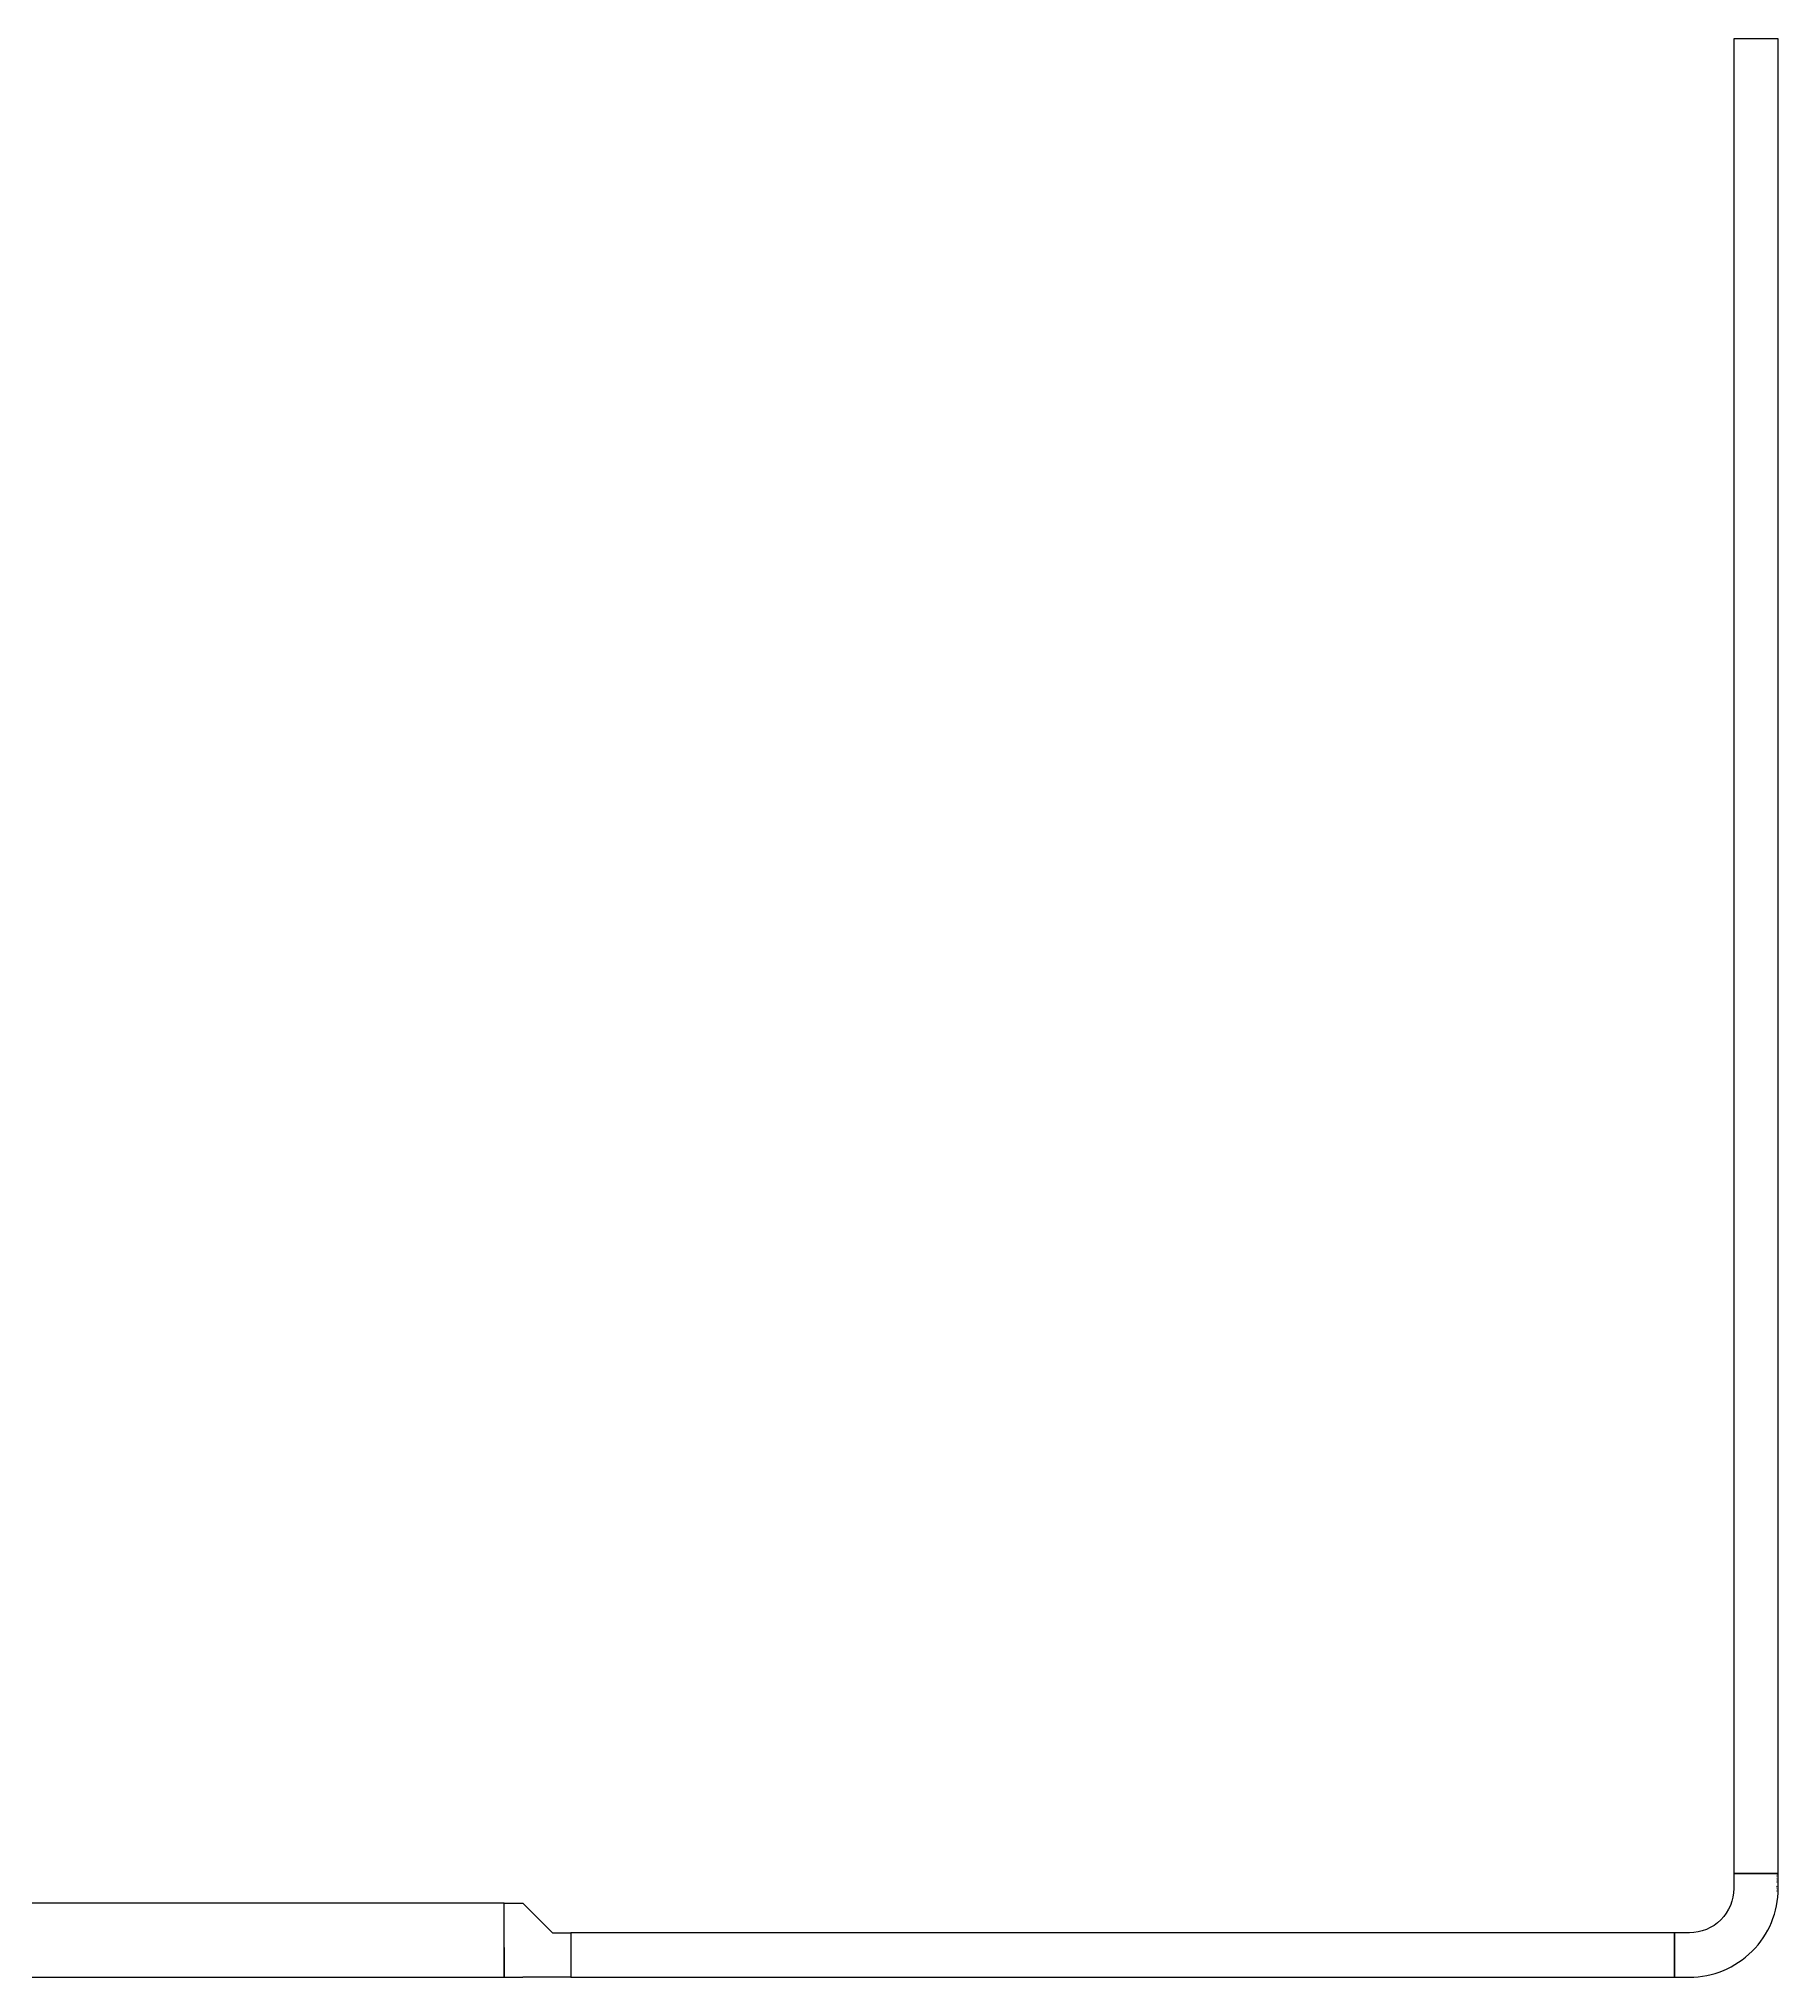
# Model space of a CAD drawing. Header units: millimetres. Extents: x 88028 to 500787, y -530175 to 1035835.
# Drawn here: x 322895 to 334645, y -123275 to -110181 of the extents above; entities that cross this region are included whole.
import ezdxf
from ezdxf.enums import TextEntityAlignment as Align

# ---------------------------------------------------------------- set-up
doc = ezdxf.new("R2010")
doc.units = ezdxf.units.MM
doc.header["$LTSCALE"] = 150
doc.layers.get('Defpoints').update_dxf_attribs({"color": 150})
doc.layers.add('-----26 Electrical Cable Tray', color=200, linetype='Continuous')
doc.styles.add('LGR', font='LGSmHaTR.ttf')
doc.styles.get("Standard").update_dxf_attribs({"font": ''})
doc.styles.get('Standard').set_extended_font_data('Dotum')
doc.dimstyles.new('전기통신참고용-치수', dxfattribs={"dimscale": 15, "dimtxt": 2, "dimasz": 0, "dimexe": 0, "dimexo": 0, "dimgap": 0.4, "dimtad": 4, "dimdec": 0, "dimzin": 0, "dimdsep": 46, "dimtxsty": 'Standard', "dimblk": 'NONE', "dimcen": 0, "dimse1": 1, "dimse2": 1, "dimsd1": 1, "dimsd2": 1, "dimclrd": 8, "dimclre": 8, "dimclrt": 8, "dimadec": 0, "dimazin": 0, "dimtfac": 1, "dimtdec": 0, "dimtix": 1, "dimtmove": 2, "dimatfit": 0, "dimldrblk": 'NONE', "dimfxl": 2, "dimtolj": 1, "dimtzin": 0, "dimarcsym": 0})

# ---------------------------------------------------------------- blocks, each defined once
blk = doc.blocks.new('*U27')
at = {"color": 0}
blk.add_lwpolyline([(0, 0), (-100, 0, -0.414214), (-400, 300), (-400, 400), (-700, 400), (-700, 300, 0.414214), (-100, -300), (0, -300)], format="xyb", close=True, dxfattribs=at)
blk.add_text('W:300(ELBOW 90)', height=10, dxfattribs=at).set_placement((-5, -290), align=Align.MIDDLE_RIGHT)
blk = doc.blocks.new('*D58')
at = {"layer": 'Defpoints', "color": 0, "transparency": 16777216}
for p in [(0, 500), (0, 500), (0, 0)]:
    blk.add_point(p, dxfattribs=at)
at = {"color": 8, "transparency": 16777216, "insert": (21, 250), "char_height": 30, "attachment_point": 5, "rotation": 90, "style": 'LGR'}
blk.add_mtext('\\A1;{\\C0;500}', dxfattribs=at)
blk = doc.blocks.new('_None')
blk = doc.blocks.new('*D59')
at = {"layer": 'Defpoints', "color": 0, "transparency": 16777216}
for p in [(-450, 300), (-450, 300), (-450, 0)]:
    blk.add_point(p, dxfattribs=at)
at = {"color": 8, "transparency": 16777216, "insert": (-471, 150), "char_height": 30, "attachment_point": 5, "rotation": 90, "style": 'LGR'}
blk.add_mtext('\\A1;{\\C0;300}', dxfattribs=at)
blk = doc.blocks.new('*U57')
at = {"color": 0}
for points in [[(-125, 500), (-125, 500), (-325, 300), (-325, 300)], [(0, 0), (0, 500), (-125, 500), (-125, 500)], [(-450, 300), (-450, 0), (-325, 0), (-325, 0)], [(-325, 300), (-325, 300), (-450, 300), (-450, 0)], [(0, 200), (0, 0), (-125, 0), (-125, 0)], [(-325, 0), (-325, 0), (-125, 0), (-125, 0)]]:
    blk.add_lwpolyline(points, dxfattribs=at)
for base, p1, p2, override, picture, middle in [((0, 500), (0, 0), (0, 500), {"dimtxsty": 'LGR', "dimclrd": 8, "dimclre": 8, "dimclrt": 8}, '*D58', (21.4, 250)), ((-450, 300), (-450, 0), (-450, 300), {"dimtad": 1, "dimtxsty": 'LGR', "dimclrd": 8, "dimclre": 8, "dimclrt": 8}, '*D59', (-471.4, 150))]:
    dim = blk.add_linear_dim(base=base, p1=p1, p2=p2, angle=90, text='{\\C0;<>}', dimstyle='전기통신참고용-치수', override=override, dxfattribs=at)
    dim.commit()
    dim.dimension.update_dxf_attribs({"geometry": picture, "text_midpoint": middle})

msp = doc.modelspace()

# ---------------------------------------------------------------- linework, layer by layer
at = {"layer": '-----26 Electrical Cable Tray', "elevation": 0}
for points in [[(334345, -110181), (334345, -122575), (334645, -122575), (334645, -110181)], [(326040, -122775), (280800, -122775), (280800, -123275), (326040, -123275)], [(326490, -123275), (333945, -123275), (333945, -122975), (326490, -122975)]]:
    msp.add_lwpolyline(points, close=True, dxfattribs=at)

# ---------------------------------------------------------------- block references
at = {"layer": '-----26 Electrical Cable Tray', "rotation": 89.99999999999999}
msp.add_blockref('*U27', (334345, -122575), dxfattribs=at)
at = {"layer": '-----26 Electrical Cable Tray', "xscale": -1}
msp.add_blockref('*U57', (326040, -123275), dxfattribs=at)

doc.saveas('drawing.dxf')
